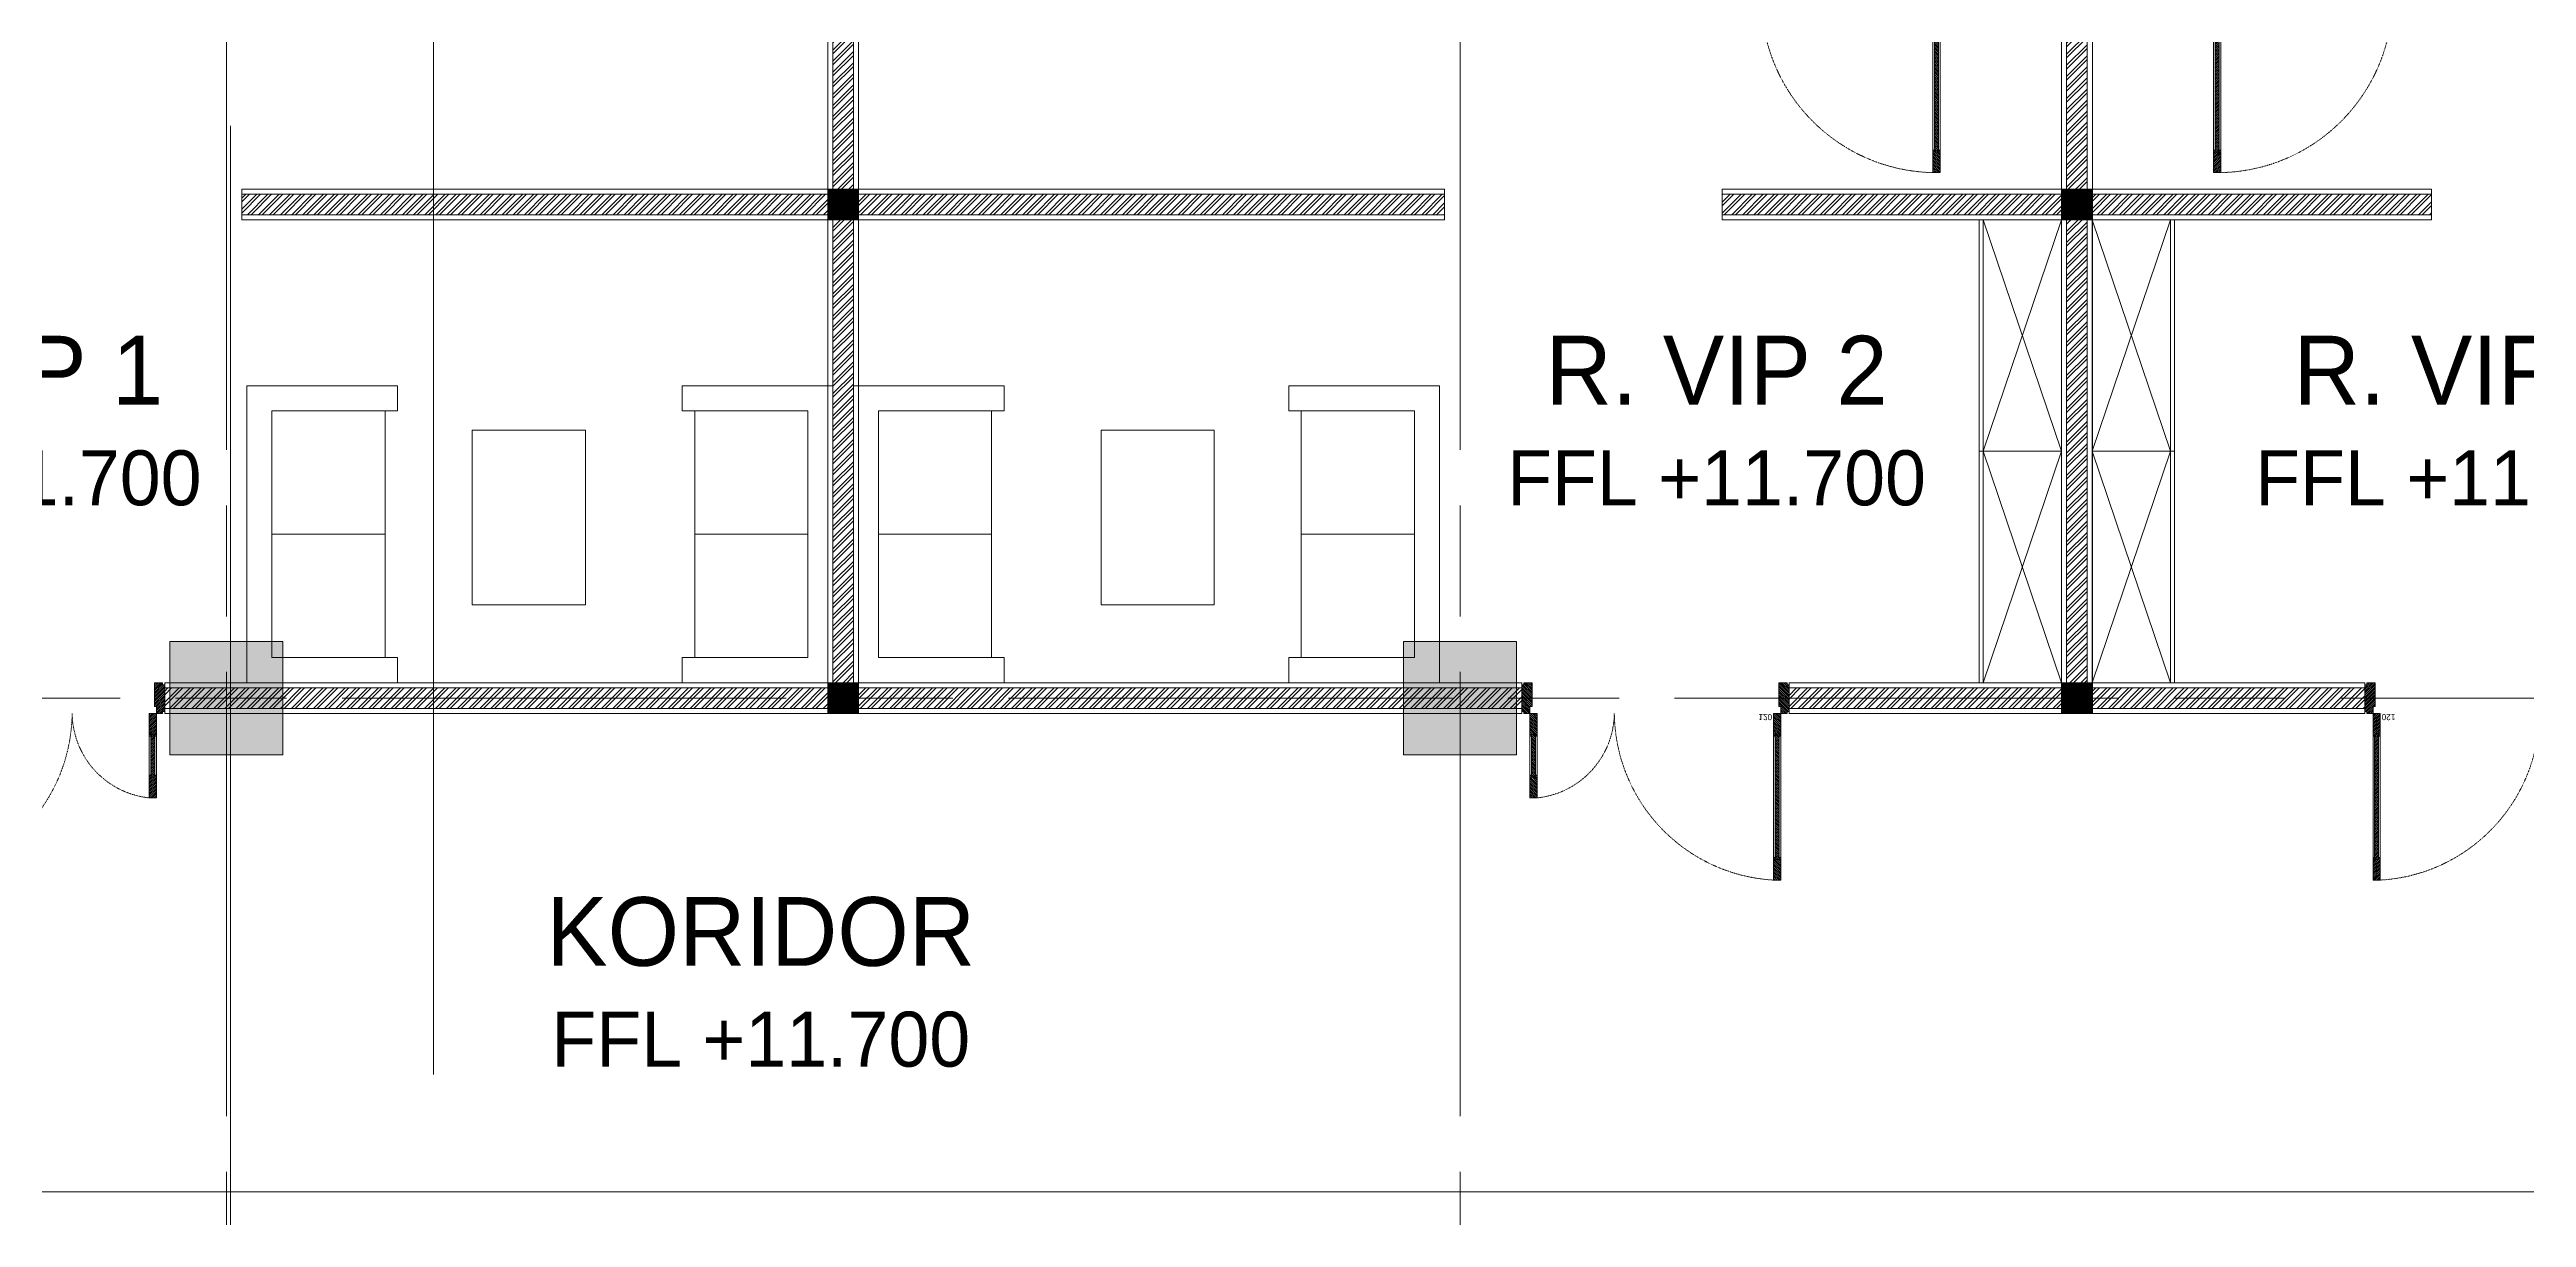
# Model space of a CAD drawing. Header units: millimetres. Extents: x -280308 to 6402717, y -14 to 2073074.
# Drawn here: x -5302 to 6744, y 564598 to 570277 of the extents above; entities that cross this region are included whole.
import ezdxf
from ezdxf.enums import TextEntityAlignment as Align

# ---------------------------------------------------------------- set-up
doc = ezdxf.new("R2010")
doc.units = ezdxf.units.MM
for name, pattern in [('ACAD_ISO03W100', [30, 12, -18]), ('ACAD_ISO08W100', [36, 24, -3, 6, -3]), ('I02_HIDDEN', [6, 4, -2])]:
    doc.linetypes.add(name, pattern=pattern)
doc.layers.get('0').update_dxf_attribs({"lineweight": 0})
for name, color, linetype, lineweight in [('_Door & Window', 1, 'Continuous', 0), ('A-ALINE-1', 91, 'Continuous', 20), ('A-ALINE-3', 111, 'Continuous', 15), ('A-ALINE-6', 117, 'Continuous', 9), ('A-ANNOTATION', 144, 'Continuous', 0), ('A-Furn', 250, 'Continuous', 0), ('A-FURN-EQPM', 177, 'Continuous', 0), ('A-Z22-T-Anno_Text', 152, 'Continuous', 9), ('A-Z774-E-Hidden', 142, 'I02_HIDDEN', 0), ('ARSIR', 251, 'Continuous', 0), ('Struktur', 80, 'Continuous', 20)]:
    doc.layers.add(name, color=color, linetype=linetype, lineweight=lineweight)
doc.layers.add('A-FILL-1', color=7, linetype='Continuous', lineweight=0, true_color=0x454545)
doc.layers.add('A-TEXT', color=254, linetype='Continuous')
doc.styles.add('Annotative', font='arial.ttf', dxfattribs={"height": 1.25})
doc.styles.add('CENTURY', font='GOTHIC.TTF')
doc.styles.get("Standard").update_dxf_attribs({"font": 'arial.ttf'})
doc.styles.add('TGF_A', font='arial.ttf')
pattern_1 = [(225, (-266719.513, -221608.79), (26.9407684, -26.9407684), []), (225, (-266737.473, -221608.79), (26.9407684, -26.9407684), [])]
pattern_2 = [(225, (-266664.15, -221608.79), (26.9407684, -26.9407684), []), (225, (-266682.112, -221608.79), (26.9407684, -26.9407684), [])]
pattern_3 = [(225, (-266719.513, -224008.79), (26.9407684, -26.9407684), []), (225, (-266737.473, -224008.79), (26.9407684, -26.9407684), [])]

# ---------------------------------------------------------------- blocks, each defined once
blk = doc.blocks.new('A$Ccf87384a')
blk.add_wipeout([(-75, 75), (75, 75), (75, -75), (-75, -75)])
blk.add_wipeout([(-75, -75), (-75, 75), (75, 75), (75, -75)])
at = {"layer": 'A-FILL-1', "ltscale": 0.25}
h = blk.add_hatch(color=256, dxfattribs=at)
h.dxf.hatch_style = 1
h.paths.add_polyline_path([(-75, -75), (-75, 75), (75, 75), (75, -75)])
at = {"layer": 'A-ALINE-1'}
blk.add_lwpolyline([(-75, -75), (-75, 75), (75, 75), (75, -75)], close=True, dxfattribs=at)
at = {"layer": 'A-FILL-1', "ltscale": 0.25}
for p, q in [((-75, 0), (75, 0)), ((0, 75), (0, -75))]:
    blk.add_line(p, q, dxfattribs=at)
blk = doc.blocks.new('A$C6ab96ad6')
at = {"layer": 'A-Furn'}
h = blk.add_hatch(dxfattribs=at)
h.set_pattern_fill('ANSI31', color=256, scale=2, angle=540, style=0)
h.set_pattern_definition([(225, (-3598.3206, 30706.9954), (4.490128, -4.490128), [])])
h.paths.add_polyline_path([(10, 960), (10, 850), (2, 850), (2, 860), (-17, 860), (-17, 850), (-25, 850), (-25, 960)])
h = blk.add_hatch(dxfattribs=at)
h.set_pattern_fill('ANSI31', color=256, scale=2, angle=540, style=0)
h.set_pattern_definition([(225, (-3598.3206, 30816.9954), (4.490128, -4.490128), [])])
h.paths.add_polyline_path([(2, 860), (-17, 860), (-17, 250), (2, 250)])
h = blk.add_hatch(dxfattribs=at)
h.set_pattern_fill('ANSI31', color=256, scale=2, angle=540, style=0)
h.set_pattern_definition([(225, (-3198.3206, 30306.9954), (4.490128, -4.490128), [])])
h.paths.add_polyline_path([(-1210, 560), (-1210, 450), (-1202, 450), (-1202, 460), (-1183, 460), (-1183, 450), (-1175, 450), (-1175, 560)])
h = blk.add_hatch(dxfattribs=at)
h.set_pattern_fill('ANSI31', color=256, scale=2, angle=540, style=0)
h.set_pattern_definition([(225, (-3198.3206, 30816.9954), (4.490128, -4.490128), [])])
h.paths.add_polyline_path([(-1202, 460), (-1183, 460), (-1183, 250), (-1202, 250)])
h = blk.add_hatch(dxfattribs=at)
h.set_pattern_fill('ANSI31', color=256, scale=2, angle=540, style=0)
h.set_pattern_definition([(225, (-2593.7735, 30816.9954), (4.490128, -4.490128), [])])
h.paths.add_polyline_path([(-1210, 150), (-1210, 260), (-1202, 260), (-1202, 250), (-1183, 250), (-1183, 260), (-1175, 260), (-1175, 150)])
h = blk.add_hatch(dxfattribs=at)
h.set_pattern_fill('ANSI31', color=256, scale=2, angle=540, style=0)
h.set_pattern_definition([(225, (-2993.7735, 30816.9954), (4.490128, -4.490128), [])])
h.paths.add_polyline_path([(10, 150), (10, 260), (2, 260), (2, 250), (-17, 250), (-17, 260), (-25, 260), (-25, 150)])
h = blk.add_hatch(dxfattribs=at)
h.set_pattern_fill('ANSI31', color=256, scale=2, angle=540, style=0)
h.set_pattern_definition([(225, (-3898.3206, 30765.815), (4.490128, -4.490128), [])])
h.paths.add_polyline_path([(-1240, 0), (-1240, 10), (-1250, 10), (-1250, 140), (-1240, 140), (-1240, 150), (-1210, 150), (-1210, 115), (-1200, 115), (-1200, 0)])
h = blk.add_hatch(dxfattribs=at)
h.set_pattern_fill('ANSI31', color=256, scale=2, angle=540, style=0)
h.set_pattern_definition([(225, (-3598.3206, 30765.815), (4.490128, -4.490128), [])])
h.paths.add_polyline_path([(40, 0), (40, 10), (50, 10), (50, 140), (40, 140), (40, 150), (10, 150), (10, 115), (0, 115), (0, 0)])
at = {"layer": '_Door & Window'}
for points in [[(10, 960), (10, 850), (2, 850), (2, 860), (-17, 860), (-17, 850), (-25, 850), (-25, 960), (10, 960)], [(-1210, 560), (-1210, 450), (-1202, 450), (-1202, 460), (-1183, 460), (-1183, 450), (-1175, 450), (-1175, 560), (-1210, 560)], [(-1210, 150), (-1210, 260), (-1202, 260), (-1202, 250), (-1183, 250), (-1183, 260), (-1175, 260), (-1175, 150), (-1210, 150)], [(10, 150), (10, 260), (2, 260), (2, 250), (-17, 250), (-17, 260), (-25, 260), (-25, 150), (10, 150)], [(-1240, 0), (-1240, 10), (-1250, 10), (-1250, 140), (-1240, 140), (-1240, 150), (-1210, 150), (-1210, 115), (-1200, 115), (-1200, 0), (-1240, 0)], [(40, 0), (40, 10), (50, 10), (50, 140), (40, 140), (40, 150), (10, 150), (10, 115), (0, 115), (0, 0), (40, 0)]]:
    blk.add_lwpolyline(points, dxfattribs=at)
for points in [[(10, 150), (-25, 150), (-25, 960), (10, 960)], [(-1210, 150), (-1175, 150), (-1175, 560), (-1210, 560)]]:
    blk.add_lwpolyline(points, close=True, dxfattribs=at)
at = {"layer": '_Door & Window', "linetype": 'ACAD_ISO03W100', "ltscale": 0.02}
for centre, radius, start, end in [((22, 139), 822, 93.2889, 179.2425), ((-1218, 144), 418, 0.8095, 84.0847)]:
    blk.add_arc(centre, radius, start, end, dxfattribs=at)
at = {"layer": 'A-Furn'}
for points in [[(2, 860), (-17, 860), (-17, 250), (2, 250)], [(-1202, 460), (-1183, 460), (-1183, 250), (-1202, 250)]]:
    blk.add_lwpolyline(points, close=True, dxfattribs=at)
at = {"layer": 'Defpoints', "ltscale": 0.25, "insert": (-99, 182), "char_height": 30, "attachment_point": 1, "style": 'CENTURY'}
blk.add_mtext_dynamic_manual_height_columns('120', width=78.47, gutter_width=750, heights=[0], dxfattribs=at)
blk = doc.blocks.new('A$Ca4ca9c0b')
at = {"layer": 'A-Furn'}
h = blk.add_hatch(dxfattribs=at)
h.set_pattern_fill('ANSI31', color=256, scale=2, angle=540, style=0)
h.set_pattern_definition([(225, (109566.3125, -240668.4215), (4.49012806, -4.49012806), [])])
h.paths.add_polyline_path([(10, 1020), (10, 910), (2, 910), (2, 920), (-17, 920), (-17, 910), (-25, 910), (-25, 1020)])
h = blk.add_hatch(dxfattribs=at)
h.set_pattern_fill('ANSI31', color=256, scale=2, angle=540, style=0)
h.set_pattern_definition([(225, (109566.3125, -240568.4215), (4.49012806, -4.49012806), [])])
h.paths.add_polyline_path([(2, 920), (-17, 920), (-17, 250), (2, 250)])
h = blk.add_hatch(dxfattribs=at)
h.set_pattern_fill('ANSI31', color=256, scale=2, angle=540, style=0)
h.set_pattern_definition([(225, (110170.8596, -240618.4215), (4.49012806, -4.49012806), [])])
h.paths.add_polyline_path([(10, 150), (10, 260), (2, 260), (2, 250), (-17, 250), (-17, 260), (-25, 260), (-25, 150)])
h = blk.add_hatch(dxfattribs=at)
h.set_pattern_fill('ANSI31', color=256, scale=2, angle=540, style=0)
h.set_pattern_definition([(225, (109716.3125, -240669.602), (4.49012806, -4.49012806), [])])
h.paths.add_polyline_path([(-890, 0), (-890, 10), (-900, 10), (-900, 140), (-890, 140), (-890, 150), (-860, 150), (-860, 115), (-850, 115), (-850, 0)])
h = blk.add_hatch(dxfattribs=at)
h.set_pattern_fill('ANSI31', color=256, scale=2, angle=540, style=0)
h.set_pattern_definition([(225, (109566.3125, -240669.602), (4.49012806, -4.49012806), [])])
h.paths.add_polyline_path([(40, 0), (40, 10), (50, 10), (50, 140), (40, 140), (40, 150), (10, 150), (10, 115), (0, 115), (0, 0)])
at = {"layer": '_Door & Window'}
for points in [[(10, 1020), (10, 910), (2, 910), (2, 920), (-17, 920), (-17, 910), (-25, 910), (-25, 1020), (10, 1020)], [(10, 150), (10, 260), (2, 260), (2, 250), (-17, 250), (-17, 260), (-25, 260), (-25, 150), (10, 150)], [(-890, 0), (-890, 10), (-900, 10), (-900, 140), (-890, 140), (-890, 150), (-860, 150), (-860, 115), (-850, 115), (-850, 0), (-890, 0)], [(40, 0), (40, 10), (50, 10), (50, 140), (40, 140), (40, 150), (10, 150), (10, 115), (0, 115), (0, 0), (40, 0)]]:
    blk.add_lwpolyline(points, dxfattribs=at)
blk.add_lwpolyline([(10, 150), (-25, 150), (-25, 1020), (10, 1020)], close=True, dxfattribs=at)
at = {"layer": '_Door & Window', "linetype": 'ACAD_ISO03W100', "ltscale": 0.02}
blk.add_arc((-7, 167), 853, 91.2147, 181.1385, dxfattribs=at)
at = {"layer": 'A-Furn'}
blk.add_lwpolyline([(2, 920), (-17, 920), (-17, 250), (2, 250)], close=True, dxfattribs=at)
at = {"layer": 'Defpoints', "ltscale": 0.25, "insert": (-88, 182), "char_height": 30, "attachment_point": 1, "style": 'CENTURY'}
blk.add_mtext_dynamic_manual_height_columns('85', width=78.47, gutter_width=750, heights=[0], dxfattribs=at)
blk = doc.blocks.new('A$Cf856f872')
at = {"layer": 'A-FILL-1', "ltscale": 0.25}
h = blk.add_hatch(dxfattribs=at)
h.set_pattern_fill('ANSI32', color=256, scale=4, angle=180)
h.set_pattern_definition([(225, (-199293.888, -295407.39), (26.9407684, -26.9407684), []), (225, (-199311.85, -295407.39), (26.9407684, -26.9407684), [])])
h.paths.add_polyline_path([(44623, -7497), (44623, -1747), (44523, -1747), (44523, -7497)])
h = blk.add_hatch(dxfattribs=at)
h.set_pattern_fill('ANSI32', color=256, scale=4, angle=180)
h.set_pattern_definition([(225, (-194943.888, -295407.39), (26.9407684, -26.9407684), []), (225, (-194961.85, -295407.39), (26.9407684, -26.9407684), [])])
h.paths.add_polyline_path([(50523, -7497), (50523, -1747), (50623, -1747), (50623, -7497)])
h = blk.add_hatch(dxfattribs=at)
h.set_pattern_fill('ANSI32', color=256, scale=4, angle=180)
h.set_pattern_definition(pattern_2)
h.paths.add_polyline_path([(47498, -5122), (44648, -5122), (44648, -5222), (47498, -5222)])
at = {"layer": 'A-ALINE-3', "linetype": 'Continuous'}
for points in [[(44623, -7497), (44623, -1747), (44523, -1747), (44523, -7497)], [(50523, -7497), (50523, -1747), (50623, -1747), (50623, -7497)], [(47498, -5122), (44648, -5122), (44648, -5222), (47498, -5222)]]:
    blk.add_lwpolyline(points, close=True, dxfattribs=at)
at = {"layer": 'A-ALINE-6'}
for points in [[(44648, -7497), (44648, -1747), (44498, -1747), (44498, -7497)], [(50498, -7497), (50498, -1747), (50648, -1747), (50648, -7497)], [(47498, -5097), (44648, -5097), (44648, -5247), (47498, -5247)], [(30373, -9972), (53623, -9972), (53623, -12972), (30373, -12972)]]:
    blk.add_lwpolyline(points, close=True, dxfattribs=at)
at = {"ltscale": 0.25, "xscale": -1, "rotation": 180}
for name, p in [('A$Ca4ca9c0b', (49898, -3997)), ('A$C6ab96ad6', (49123, -7497))]:
    blk.add_blockref(name, p, dxfattribs=at)
at = {"ltscale": 0.25, "rotation": 180}
for name, p in [('A$Ca4ca9c0b', (51248, -3997)), ('A$C6ab96ad6', (40023, -7497)), ('A$C6ab96ad6', (52023, -7497))]:
    blk.add_blockref(name, p, dxfattribs=at)
at = {"ltscale": 0.25, "xscale": -1}
for p in [(44573, -5172), (44573, -7572)]:
    blk.add_blockref('A$Ccf87384a', p, dxfattribs=at)
at = {"ltscale": 0.25}
for p in [(50573, -5172), (50573, -7572)]:
    blk.add_blockref('A$Ccf87384a', p, dxfattribs=at)
at = {"layer": 'A-FILL-1', "ltscale": 0.25}
h = blk.add_hatch(dxfattribs=at)
h.set_pattern_fill('ANSI32', color=256, scale=4, angle=180)
h.set_pattern_definition(pattern_2)
h.paths.add_polyline_path([(41648, -5122), (44498, -5122), (44498, -5222), (41648, -5222)])
h = blk.add_hatch(dxfattribs=at)
h.set_pattern_fill('ANSI32', color=256, scale=4, angle=180)
h.set_pattern_definition(pattern_1)
h.paths.add_polyline_path([(48848, -5122), (50498, -5122), (50498, -5222), (48848, -5222)])
h = blk.add_hatch(dxfattribs=at)
h.set_pattern_fill('ANSI32', color=256, scale=4, angle=180)
h.set_pattern_definition(pattern_1)
h.paths.add_polyline_path([(52298, -5122), (50648, -5122), (50648, -5222), (52298, -5222)])
h = blk.add_hatch(dxfattribs=at)
h.set_pattern_fill('ANSI32', color=256, scale=4, angle=180)
h.set_pattern_definition(pattern_3)
h.paths.add_polyline_path([(44498, -7522), (41273, -7522), (41273, -7622), (44498, -7622)])
h = blk.add_hatch(dxfattribs=at)
h.set_pattern_fill('ANSI32', color=256, scale=4, angle=180)
h.set_pattern_definition(pattern_3)
h.paths.add_polyline_path([(44648, -7522), (47873, -7522), (47873, -7622), (44648, -7622)])
h = blk.add_hatch(dxfattribs=at)
h.set_pattern_fill('ANSI32', color=256, scale=4, angle=180)
h.set_pattern_definition(pattern_3)
h.paths.add_polyline_path([(50498, -7522), (49173, -7522), (49173, -7622), (50498, -7622)])
h = blk.add_hatch(dxfattribs=at)
h.set_pattern_fill('ANSI32', color=256, scale=4, angle=180)
h.set_pattern_definition(pattern_3)
h.paths.add_polyline_path([(50648, -7522), (51973, -7522), (51973, -7622), (50648, -7622)])
at = {"layer": 'A-ALINE-3', "linetype": 'Continuous'}
for points in [[(41648, -5122), (44498, -5122), (44498, -5222), (41648, -5222)], [(48848, -5122), (50498, -5122), (50498, -5222), (48848, -5222)], [(52298, -5122), (50648, -5122), (50648, -5222), (52298, -5222)], [(44498, -7522), (41273, -7522), (41273, -7622), (44498, -7622)], [(44648, -7522), (47873, -7522), (47873, -7622), (44648, -7622)], [(50498, -7522), (49173, -7522), (49173, -7622), (50498, -7622)], [(50648, -7522), (51973, -7522), (51973, -7622), (50648, -7622)]]:
    blk.add_lwpolyline(points, close=True, dxfattribs=at)
at = {"layer": 'A-ALINE-6'}
for points in [[(41648, -5097), (44498, -5097), (44498, -5247), (41648, -5247)], [(48848, -5097), (50498, -5097), (50498, -5247), (48848, -5247)], [(52298, -5097), (50648, -5097), (50648, -5247), (52298, -5247)], [(44498, -7497), (41273, -7497), (41273, -7647), (44498, -7647)], [(44648, -7497), (47873, -7497), (47873, -7647), (44648, -7647)], [(50498, -7497), (49173, -7497), (49173, -7647), (50498, -7647)], [(50648, -7497), (51973, -7497), (51973, -7647), (50648, -7647)]]:
    blk.add_lwpolyline(points, close=True, dxfattribs=at)
blk = doc.blocks.new('A$Cf084c430')
at = {"color": 0, "linetype": 'ByBlock', "lineweight": -2}
for p, q in [((-733, 600), (-733, 722)), ((-733, 722), (0, 722)), ((0, 722), (0, -722)), ((-122, 600), (-733, 600)), ((-672, 600), (-672, -600)), ((-122, -600), (-122, 600)), ((-672, 0), (-122, 0)), ((-733, -722), (-733, -600)), ((-733, -600), (-122, -600)), ((0, -722), (-733, -722))]:
    blk.add_line(p, q, dxfattribs=at)
blk = doc.blocks.new('A$C3304e30a')
at = {"color": 0, "linetype": 'ByBlock', "lineweight": -2, "ltscale": 0.25}
for p, q in [((37970, -3500), (38350, -4625)), ((37970, -4625), (38350, -3500)), ((38880, -3500), (38500, -4625)), ((38880, -4625), (38500, -3500)), ((37970, -5750), (38350, -4625)), ((37970, -4625), (38350, -5750)), ((38880, -5750), (38500, -4625)), ((38880, -4625), (38500, -5750))]:
    blk.add_line(p, q, dxfattribs=at)
for points in [[(37950, -3500), (37950, -4625), (37970, -4625), (37970, -3500)], [(37970, -3500), (37970, -4625), (38350, -4625), (38350, -3500)], [(38880, -3500), (38880, -4625), (38500, -4625), (38500, -3500)], [(38900, -3500), (38900, -4625), (38880, -4625), (38880, -3500)], [(37950, -5750), (37950, -4625), (37970, -4625), (37970, -5750)], [(37970, -5750), (37970, -4625), (38350, -4625), (38350, -5750)], [(38880, -5750), (38880, -4625), (38500, -4625), (38500, -5750)], [(38900, -5750), (38900, -4625), (38880, -4625), (38880, -5750)]]:
    blk.add_lwpolyline(points, close=True, dxfattribs=at)
at = {"color": 0, "linetype": 'ByBlock', "lineweight": -2}
for points in [[(30621, -4522), (30621, -5372), (31171, -5372), (31171, -4522)], [(34229, -4522), (34229, -5372), (33679, -5372), (33679, -4522)]]:
    blk.add_lwpolyline(points, close=True, dxfattribs=at)
at = {"color": 0, "linetype": 'ByBlock', "lineweight": -2, "rotation": 180}
for p in [(29525, -5028), (32475, -5028)]:
    blk.add_blockref('A$Cf084c430', p, dxfattribs=at)
at = {"color": 0, "linetype": 'ByBlock', "lineweight": -2, "xscale": -1, "rotation": 180}
for p in [(32375, -5028), (35325, -5028)]:
    blk.add_blockref('A$Cf084c430', p, dxfattribs=at)
blk = doc.blocks.new('*U552')
at = {"layer": 'A-ANNOTATION', "linetype": 'ACAD_ISO08W100', "ltscale": 0.25}
blk.add_lwpolyline([(0, -5), (0, -90.561)], dxfattribs=at)
at = {"layer": 'A-TEXT'}
blk.add_attdef('N', text='', height=0.9, dxfattribs=at).set_placement((0, 2.75), align=Align.MIDDLE_CENTER)
blk = doc.blocks.new('*U539')
at = {"layer": 'A-ANNOTATION', "linetype": 'ACAD_ISO08W100', "ltscale": 0.25}
blk.add_lwpolyline([(0, -7.641), (0, -228.348)], dxfattribs=at)
at = {"layer": 'A-TEXT'}
blk.add_attdef('N', text='', height=0.9, dxfattribs=at).set_placement((0, 2.75), align=Align.MIDDLE_CENTER)
blk = doc.blocks.new('A$Cf37525da')
at = {"color": 124, "xscale": -360.0000000000001, "yscale": 360.0000000000001, "zscale": 360.0000000000001}
for name, p, rotation in [('*U552', (-26750, -25933), 180), ('*U552', (-20750, -25933), 180), ('*U539', (4644, -5900), 270)]:
    blk.add_blockref(name, p, dxfattribs=dict(at, rotation=rotation))
blk = doc.blocks.new('*U538')
at = {"lineweight": -2}
blk.add_lwpolyline([(0, -0.2344), (0, -3.1346)], dxfattribs=at)
at = {"color": 7, "lineweight": -2, "style": 'TGF_A', "flags": 8}
for tag, height, p in [('NOTE1', 0.0625, (0, 0.3375)), ('DET', 0.0938, (0, 0.0961)), ('SHT', 0.075, (0, -0.1021)), ('NOTE2', 0.0625, (0, -0.3994))]:
    blk.add_attdef(tag, text='', height=height, dxfattribs=at).set_placement(p, align=Align.MIDDLE)
blk = doc.blocks.new('A$Cba193409')
at = {"layer": 'A-Z22-T-Anno_Text', "color": 7, "xscale": 4266.666666600002, "yscale": 4266.666666600002, "zscale": 4266.666666600002}
blk.add_blockref('*U538', (-25992, 5394), dxfattribs=at)
blk = doc.blocks.new('A$Cb189dcfa')
at = {"layer": 'ARSIR', "linetype": 'ByBlock', "lineweight": -2, "ltscale": 0.25}
h = blk.add_hatch(color=9, dxfattribs=at)
h.dxf.hatch_style = 1
h.paths.add_polyline_path([(27550, 14250), (27000, 13700), (27550, 13700)], flags=17)
h.paths.add_polyline_path([(27550, 14250), (27000, 14250), (27000, 13700)], flags=17)
h = blk.add_hatch(color=9, dxfattribs=at)
h.dxf.hatch_style = 1
h.paths.add_polyline_path([(33550, 14250), (33000, 13700), (33550, 13700)], flags=17)
h.paths.add_polyline_path([(33550, 14250), (33000, 14250), (33000, 13700)], flags=17)
at = {"layer": 'Struktur', "color": 0, "linetype": 'ByBlock', "lineweight": -2, "ltscale": 0.25}
for points in [[(27000, 13700), (27550, 13700), (27550, 14250), (27000, 14250)], [(33000, 13700), (33550, 13700), (33550, 14250), (33000, 14250)]]:
    blk.add_lwpolyline(points, close=True, dxfattribs=at)
blk = doc.blocks.new('*U533')
at = {"layer": 'A-Z774-E-Hidden', "color": 0, "lineweight": -2}
blk.add_lwpolyline([(0, -6.1174), (5.7202, -6.1174, 0.414214), (5.8452, -5.9924), (5.8452, -1.0958, 0.414214), (5.7202, -0.9708), (0, -0.9708), (-1.2148, -0.9708, 0.414214), (-1.3398, -1.0958), (-1.3398, -5.9924, 0.414214), (-1.2148, -6.1174)], format="xyb", close=True, dxfattribs=at)
at = {"color": 7, "lineweight": -2, "style": 'TGF_A', "flags": 8}
for tag, height, p in [('NOTE1', 0.0625, (0, 0.3375)), ('DET', 0.0938, (0, 0.0961)), ('SHT', 0.075, (0, -0.1021)), ('NOTE2', 0.0625, (0, -0.3994))]:
    blk.add_attdef(tag, text='', height=height, dxfattribs=at).set_placement(p, align=Align.MIDDLE)
blk = doc.blocks.new('4')
at = {"ltscale": 0.25}
blk.add_blockref('A$Cf856f872', (-46014.9, 574695.2), dxfattribs=at)
blk.add_blockref('A$Cf37525da', (22307.9, 573023.3), dxfattribs=at)
at = {"layer": 'A-FURN-EQPM', "color": 0, "linetype": 'ByBlock', "lineweight": -2, "ltscale": 0.25}
blk.add_blockref('A$Cba193409', (22557.9, 573273.3), dxfattribs=at)
at = {"layer": 'A-FURN-EQPM', "ltscale": 0.25}
blk.add_blockref('A$C3304e30a', (-33867.1, 572948.3), dxfattribs=at)
at = {"layer": 'A-Z22-T-Anno_Text', "color": 12, "lineweight": 20, "true_color": 0xd91215, "xscale": 4266.666666600002, "yscale": 4266.666666600002, "zscale": 4266.666666600002}
blk.add_blockref('*U533', (-29362, 578407.1), dxfattribs=at)
at = {"layer": 'Struktur', "ltscale": 0.25}
blk.add_blockref('A$Cb189dcfa', (-31717.1, 553148.3), dxfattribs=at)
at = {"layer": 'A-TEXT', "ltscale": 0.25, "char_height": 267.3, "attachment_point": 1, "style": 'Annotative'}
for s, insert in [('\\pxqc;{\\fCentury Gothic|b0|i0|c0|p34;\\H1.25x;R. VIP 1\\P\\H0.8x;FFL +11.700}', (-8247.2, 568885)), ('\\pxqc;{\\fCentury Gothic|b0|i0|c0|p34;\\H1.25x;R. VIP 2\\P\\H0.8x;FFL +11.700}', (139.2, 568885)), ('\\pxqc;{\\fCentury Gothic|b0|i0|c0|p34;\\H1.25x;R. VIP 3\\P\\H0.8x;FFL +11.700}', (3777.4, 568885)), ('\\pxqc;{\\fCentury Gothic|b0|i0|c0|p34;\\H1.25x;KORIDOR\\P\\H0.8x;FFL +11.700}', (-4509.2, 566155.8))]:
    blk.add_mtext_dynamic_manual_height_columns(s, width=5332.382, gutter_width=1670.6, heights=[0], dxfattribs=dict(at, insert=insert))

msp = doc.modelspace()

# ---------------------------------------------------------------- block references
msp.add_blockref('4', (0, 0))

doc.saveas('drawing.dxf')
